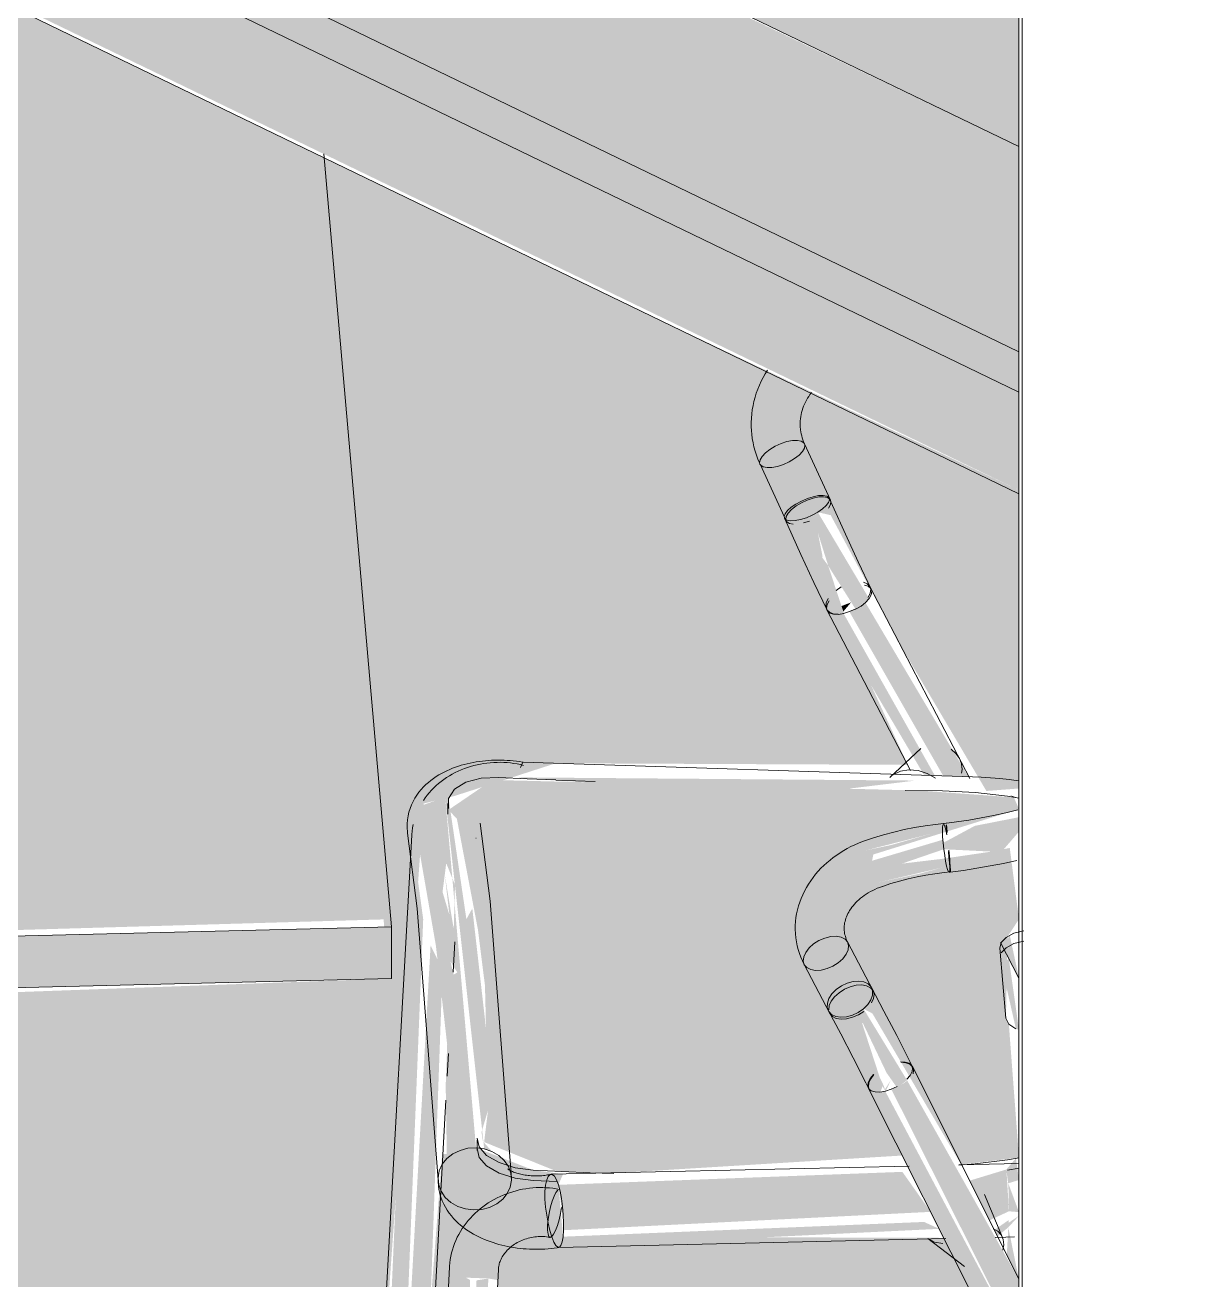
# Model space of a CAD drawing. Header units: inches. Extents: x 27328 to 52026, y -4075 to 4147.
# Drawn here: x 42762.37 to 42786.04, y -2218.48 to -2192.83 of the extents above; entities that cross this region are included whole.
import ezdxf

# ---------------------------------------------------------------- set-up
doc = ezdxf.new("R2010")
doc.units = ezdxf.units.IN
doc.header["$MEASUREMENT"] = 0
for name, color, linetype, lineweight in [('A-WALL-PATT', 111, 'Continuous', 9), ('C-BLDG-PADS', 91, 'Continuous', 9), ('I-FURN', 30, 'Continuous', 9), ('L-SITE-WALL', 31, 'Continuous', 9), ('S-BEAM', 12, 'Continuous', 9)]:
    doc.layers.add(name, color=color, linetype=linetype, lineweight=lineweight)

# ---------------------------------------------------------------- blocks, each defined once
blk = doc.blocks.new('Falcon 7700 Series Pedestal Base - 36_ Square Top x 30_ - Wheelchair Height-V117-Axon - Looking South West')
at = {"layer": 'I-FURN'}
for points in [[(-34176.235, -2212.144), (-34140.287, -2211.103), (-34141.65, -2195.533), (-34148.278, -2192.328), (-34177.906, -2193.058), (-34176.326, -2211.103)], [(-34175.059, -2213.174), (-34140.274, -2212.317), (-34140.274, -2211.257), (-34176.235, -2212.144), (-34176.235, -2212.605), (-34175.199, -2213.106)]]:
    blk.add_hatch(color=256, dxfattribs=at).paths.add_polyline_path(points, flags=0)
for p, q in [((-34140.274, -2211.257), (-34141.657, -2195.459)), ((-34176.235, -2212.144), (-34140.274, -2211.257)), ((-34140.274, -2212.317), (-34140.274, -2211.257)), ((-34140.274, -2212.317), (-34175.059, -2213.174))]:
    blk.add_line(p, q, dxfattribs=at)
blk = doc.blocks.new('HermanMiller_Collection_Air-Chair_SideChair_Arms - Arms-V118-Axon - Looking South West')
at = {"layer": 'I-FURN'}
for points in [[(-34130.782, -2204.768), (-34130.508, -2204.548), (-34131.556, -2202.783), (-34131.668, -2202.844), (-34131.344, -2203.875)], [(-34131.134, -2204.874), (-34131.021, -2204.857), (-34131.344, -2203.875), (-34132.018, -2202.955)], [(-34131.035, -2204.814), (-34130.877, -2204.627), (-34131.072, -2204.702), (-34131.05, -2204.768)], [(-34128.477, -2208.191), (-34130.583, -2204.63), (-34130.911, -2204.816), (-34128.991, -2208.174), (-34128.486, -2208.19)], [(-34131.705, -2208.529), (-34129.558, -2208.269), (-34137.683, -2208.204), (-34137.496, -2208.232), (-34133.363, -2208.482)], [(-34128.392, -2208.307), (-34128.511, -2208.19), (-34128.394, -2208.307)], [(-34127.443, -2208.632), (-34127.642, -2208.564), (-34127.547, -2208.613)], [(-34138.22, -2215.85), (-34138.402, -2215.645), (-34138.433, -2215.458), (-34138.299, -2215.01), (-34138.23, -2214.302), (-34138.62, -2210.883), (-34138.741, -2211.103), (-34139.108, -2208.615), (-34139.174, -2208.608), (-34138.377, -2215.797)], [(-34127.803, -2209.731), (-34127.443, -2209.312), (-34127.443, -2209.018), (-34128.346, -2209.195), (-34128.994, -2209.544), (-34128.98, -2209.673)], [(-34140.088, -2222.648), (-34139.624, -2211.103), (-34139.858, -2209.393), (-34140.441, -2222.568), (-34140.218, -2222.638)], [(-34130.424, -2210.169), (-34128.98, -2209.673), (-34129.004, -2209.48), (-34130.514, -2209.928), (-34130.471, -2210.052)], [(-34130.728, -2213.008), (-34130.44, -2212.655), (-34131.333, -2212.987)], [(-34129.936, -2214.548), (-34129.732, -2214.395), (-34130.622, -2212.934), (-34130.697, -2213.097), (-34130.15, -2214.243), (-34129.953, -2214.523)], [(-34130.173, -2214.628), (-34130.204, -2214.515), (-34130.728, -2213.429), (-34130.535, -2213.931), (-34130.179, -2214.617)], [(-34127.443, -2219.769), (-34127.443, -2218.471), (-34129.727, -2214.404), (-34129.819, -2214.469), (-34129.953, -2214.531), (-34130.051, -2214.584), (-34129.951, -2214.782)], [(-34127.443, -2220.675), (-34127.443, -2219.769), (-34130.178, -2214.618), (-34130.461, -2214.673), (-34129.15, -2217.28)], [(-34127.443, -2217.092), (-34127.661, -2216.503), (-34127.655, -2216.686), (-34127.648, -2217.074)], [(-34139.129, -2230.55), (-34138.665, -2218.479), (-34139.084, -2218.244), (-34139.477, -2230.382), (-34139.241, -2230.496)], [(-34138.707, -2230.754), (-34138.293, -2218.448), (-34138.534, -2218.486), (-34138.993, -2230.616), (-34138.737, -2230.74)]]:
    blk.add_hatch(color=256, dxfattribs=at).paths.add_polyline_path(points, flags=0)
h = blk.add_hatch(color=256, dxfattribs=at)
h.paths.add_polyline_path([(-34127.443, -2212.308), (-34127.631, -2211.434), (-34127.771, -2211.678), (-34127.706, -2211.803)], flags=0)
h.paths.add_polyline_path([(-34129.162, -2208.168), (-34131.027, -2204.858), (-34131.321, -2204.874), (-34129.39, -2208.145), (-34129.186, -2208.168)], flags=0)
h = blk.add_hatch(color=256, dxfattribs=at)
h.paths.add_polyline_path([(-34135.708, -2216.294), (-34129.827, -2215.934), (-34130.274, -2214.634), (-34130.232, -2214.515), (-34130.644, -2213.249), (-34130.622, -2212.934), (-34130.44, -2213.03), (-34128.625, -2216.12), (-34127.443, -2215.977), (-34127.65, -2213.249), (-34127.709, -2213.126), (-34127.676, -2211.458), (-34127.443, -2211.103), (-34127.631, -2209.646), (-34128.004, -2209.721), (-34129.009, -2209.869), (-34130.474, -2210.043), (-34130.421, -2209.78), (-34128.192, -2209.085), (-34127.443, -2208.851), (-34127.547, -2208.613), (-34129.493, -2208.472), (-34138.208, -2208.257), (-34139.106, -2208.868), (-34138.935, -2209.052), (-34138.505, -2211.317), (-34138.361, -2212.461), (-34138.299, -2215.01), (-34138.378, -2215.659), (-34136.899, -2216.255), (-34135.728, -2216.294)], flags=0)
h.paths.add_polyline_path([(-34130.169, -2214.616), (-34130.054, -2214.38), (-34130.182, -2214.578), (-34130.171, -2214.611)], flags=0)
h.paths.add_polyline_path([(-34130.728, -2213.008), (-34131.189, -2212.934), (-34130.667, -2212.934)], flags=0)
h.paths.add_polyline_path([(-34130.327, -2210.353), (-34129.009, -2210.047), (-34129.469, -2210.171)], flags=0)
h.paths.add_polyline_path([(-34130.573, -2209.696), (-34129.247, -2209.358), (-34130.054, -2209.586), (-34130.548, -2209.691)], flags=0)
h = blk.add_hatch(color=256, dxfattribs=at)
h.paths.add_polyline_path([(-34139.14, -2215.996), (-34138.544, -2215.775), (-34139.174, -2208.608), (-34139.711, -2208.799), (-34139.835, -2208.932), (-34139.364, -2211.648), (-34139.229, -2212.83), (-34139.134, -2213.665), (-34139.164, -2214.501)], flags=0)
h.paths.add_polyline_path([(-34139.066, -2211.968), (-34138.926, -2212.192), (-34139, -2212.235)], flags=0)
h.paths.add_polyline_path([(-34139, -2211.307), (-34139.229, -2210.548), (-34139.153, -2209.959), (-34138.974, -2210.4), (-34138.994, -2211.103)], flags=0)
h = blk.add_hatch(color=256, dxfattribs=at)
h.paths.add_polyline_path([(-34140.088, -2222.648), (-34139.601, -2222.454), (-34139.229, -2212.14), (-34139.473, -2211.637), (-34139.856, -2218.479)], flags=0)
h.paths.add_polyline_path([(-34139, -2211.307), (-34139.183, -2210.193), (-34139.088, -2211.017), (-34139.022, -2211.233)], flags=0)
h = blk.add_hatch(color=256, dxfattribs=at)
h.paths.add_polyline_path([(-34136.755, -2217.461), (-34129.248, -2217.086), (-34129.827, -2216.268), (-34136.86, -2216.533), (-34136.753, -2217.309)], flags=0)
h.paths.add_polyline_path([(-34128.051, -2217.261), (-34127.648, -2217.074), (-34127.7, -2216.219), (-34128.459, -2216.45), (-34128.055, -2217.255)], flags=0)
h = blk.add_hatch(color=256, dxfattribs=at)
h.paths.add_polyline_path([(-34136.837, -2217.809), (-34129.074, -2217.433), (-34129.384, -2217.292), (-34136.765, -2217.593), (-34136.807, -2217.772)], flags=0)
h.paths.add_polyline_path([(-34127.886, -2217.59), (-34127.661, -2217.403), (-34127.652, -2217.252), (-34127.951, -2217.461), (-34127.886, -2217.589)], flags=0)
for p, q in [((-34131.917, -2200.999), (-34131.917, -2200.957)), ((-34131.295, -2202.539), (-34131.83, -2201.383)), ((-34131.829, -2201.385), (-34131.821, -2201.413)), ((-34132.738, -2201.801), (-34132.745, -2201.774)), ((-34132.737, -2201.803), (-34132.202, -2202.959)), ((-34131.725, -2202.963), (-34131.846, -2203.003)), ((-34131.184, -2204.382), (-34131.075, -2204.312)), ((-34128.446, -2208.224), (-34130.491, -2204.305)), ((-34131.368, -2204.787), (-34131.379, -2204.744)), ((-34131.377, -2204.768), (-34129.659, -2208.061)), ((-34130.911, -2204.816), (-34131.03, -2204.852)), ((-34130.793, -2204.762), (-34130.911, -2204.816)), ((-34129.449, -2207.616), (-34130.085, -2208.204)), ((-34137.587, -2207.893), (-34137.636, -2208.004)), ((-34128.394, -2208.193), (-34137.584, -2207.892)), ((-34128.603, -2208.04), (-34128.615, -2208.116)), ((-34136.106, -2208.29), (-34136.911, -2208.258)), ((-34129.009, -2208.482), (-34129.768, -2208.469)), ((-34139.123, -2208.74), (-34139.123, -2208.954)), ((-34129.009, -2209.231), (-34129.003, -2209.175)), ((-34128.93, -2209.184), (-34128.926, -2209.252)), ((-34128.926, -2209.252), (-34128.918, -2209.346)), ((-34139.858, -2209.387), (-34140.583, -2222.37)), ((-34138.547, -2209.449), (-34138.544, -2209.447)), ((-34139.013, -2212.183), (-34138.978, -2211.564)), ((-34130.426, -2212.565), (-34130.947, -2211.569)), ((-34127.823, -2211.58), (-34127.443, -2212.308)), ((-34131.833, -2212.032), (-34131.312, -2213.028)), ((-34139.131, -2214.31), (-34139.106, -2213.85)), ((-34127.443, -2218.452), (-34129.63, -2214.104)), ((-34129.597, -2214.186), (-34129.605, -2214.264)), ((-34130.523, -2214.553), (-34127.443, -2220.678)), ((-34130.507, -2214.581), (-34130.522, -2214.529)), ((-34129.936, -2214.523), (-34130.054, -2214.578)), ((-34139.585, -2222.426), (-34139.159, -2214.803)), ((-34138.521, -2215.616), (-34138.521, -2215.829)), ((-34129.685, -2216.15), (-34137.006, -2216.317)), ((-34128.674, -2216.13), (-34128.342, -2216.102)), ((-34127.743, -2216.105), (-34128.673, -2216.126)), ((-34127.44, -2216.194), (-34127.678, -2216.234)), ((-34139.319, -2216.388), (-34139.319, -2216.387)), ((-34136.884, -2216.468), (-34137.378, -2216.444)), ((-34136.208, -2216.285), (-34135.728, -2216.302)), ((-34127.778, -2217.608), (-34128.145, -2216.731)), ((-34136.854, -2217.814), (-34128.937, -2217.633)), ((-34129.308, -2217.628), (-34128.554, -2218.206)), ((-34127.932, -2217.61), (-34127.709, -2217.605)), ((-34127.773, -2217.869), (-34127.753, -2217.757)), ((-34127.534, -2217.599), (-34127.709, -2217.605)), ((-34139.086, -2218.212), (-34139.683, -2230.328)), ((-34138.705, -2230.801), (-34138.087, -2218.261))]:
    blk.add_line(p, q, dxfattribs=at)
for points in [[(-34132.586, -2199.878, 0), (-34132.632, -2199.953, 0), (-34132.675, -2200.029, 0), (-34132.715, -2200.107, 0), (-34132.751, -2200.186, 0), (-34132.784, -2200.267, 0), (-34132.814, -2200.349, 0), (-34132.84, -2200.432, 0), (-34132.862, -2200.517, 0), (-34132.88, -2200.602, 0), (-34132.895, -2200.687, 0), (-34132.906, -2200.774, 0), (-34132.914, -2200.86, 0), (-34132.917, -2200.947, 0), (-34132.917, -2201.034, 0), (-34132.912, -2201.121, 0), (-34132.906, -2201.191, 0)], [(-34131.917, -2200.957, 0), (-34131.915, -2200.914, 0), (-34131.911, -2200.871, 0), (-34131.905, -2200.829, 0), (-34131.897, -2200.786, 0), (-34131.888, -2200.743, 0), (-34131.876, -2200.701, 0), (-34131.863, -2200.659, 0), (-34131.847, -2200.617, 0), (-34131.83, -2200.576, 0), (-34131.811, -2200.535, 0), (-34131.79, -2200.494, 0), (-34131.767, -2200.454, 0), (-34131.742, -2200.415, 0), (-34131.716, -2200.376, 0), (-34131.687, -2200.338, 0)], [(-34131.912, -2201.084, 0), (-34131.915, -2201.042, 0), (-34131.917, -2200.999, 0)], [(-34131.829, -2201.385, 0), (-34131.846, -2201.345, 0), (-34131.861, -2201.305, 0), (-34131.875, -2201.264, 0), (-34131.886, -2201.223, 0), (-34131.896, -2201.181, 0), (-34131.904, -2201.14, 0), (-34131.91, -2201.097, 0), (-34131.912, -2201.084, 0)], [(-34132.906, -2201.191, 0), (-34132.895, -2201.277, 0), (-34132.88, -2201.363, 0), (-34132.861, -2201.448, 0), (-34132.839, -2201.532, 0), (-34132.812, -2201.614, 0), (-34132.783, -2201.696, 0), (-34132.749, -2201.776, 0), (-34132.738, -2201.801, 0)], [(-34132.745, -2201.774, 0), (-34132.736, -2201.712, 0), (-34132.695, -2201.643, 0), (-34132.626, -2201.57, 0), (-34132.534, -2201.498, 0), (-34132.425, -2201.433, 0), (-34132.306, -2201.379, 0)], [(-34132.306, -2201.379, 0), (-34132.186, -2201.34, 0), (-34132.072, -2201.317, 0), (-34131.973, -2201.314, 0), (-34131.895, -2201.33, 0), (-34131.843, -2201.363, 0), (-34131.829, -2201.385, 0)], [(-34131.821, -2201.413, 0), (-34131.831, -2201.474, 0), (-34131.872, -2201.544, 0), (-34131.94, -2201.617, 0), (-34132.032, -2201.688, 0), (-34132.142, -2201.753, 0), (-34132.26, -2201.807, 0)], [(-34132.26, -2201.807, 0), (-34132.381, -2201.847, 0), (-34132.494, -2201.869, 0), (-34132.594, -2201.872, 0), (-34132.672, -2201.857, 0), (-34132.724, -2201.823, 0), (-34132.738, -2201.802, 0)], [(-34131.77, -2202.504, 0), (-34131.89, -2202.555, 0), (-34132.002, -2202.616, 0), (-34132.1, -2202.683, 0), (-34132.175, -2202.75, 0), (-34132.223, -2202.815, 0), (-34132.241, -2202.871, 0)], [(-34132.21, -2202.931, 0), (-34132.2, -2202.869, 0), (-34132.16, -2202.8, 0), (-34132.091, -2202.726, 0), (-34131.999, -2202.654, 0), (-34131.89, -2202.589, 0), (-34131.772, -2202.535, 0)], [(-34131.788, -2202.895, 0), (-34131.668, -2202.844, 0), (-34131.556, -2202.783, 0), (-34131.459, -2202.717, 0), (-34131.383, -2202.649, 0), (-34131.335, -2202.584, 0), (-34131.317, -2202.528, 0)], [(-34131.772, -2202.535, 0), (-34131.651, -2202.495, 0), (-34131.538, -2202.472, 0), (-34131.439, -2202.469, 0), (-34131.36, -2202.484, 0), (-34131.309, -2202.517, 0), (-34131.287, -2202.567, 0)], [(-34131.317, -2202.528, 0), (-34131.33, -2202.483, 0), (-34131.374, -2202.453, 0), (-34131.446, -2202.44, 0), (-34131.54, -2202.444, 0), (-34131.651, -2202.466, 0), (-34131.77, -2202.504, 0)], [(-34131.287, -2202.567, 0), (-34131.297, -2202.628, 0), (-34131.337, -2202.698, 0)], [(-34130.465, -2204.356, 0), (-34130.728, -2203.799, 0), (-34130.992, -2203.229, 0), (-34131.255, -2202.646, 0), (-34131.322, -2202.496, 0)], [(-34132.241, -2202.871, 0), (-34132.228, -2202.916, 0), (-34132.184, -2202.946, 0), (-34132.112, -2202.959, 0), (-34132.018, -2202.955, 0), (-34131.907, -2202.933, 0), (-34131.788, -2202.895, 0)], [(-34131.368, -2204.787, 0), (-34131.634, -2204.222, 0), (-34131.901, -2203.645, 0), (-34132.168, -2203.055, 0), (-34132.236, -2202.903, 0)], [(-34132.058, -2203.029, 0), (-34132.136, -2203.014, 0), (-34132.188, -2202.98, 0), (-34132.21, -2202.931, 0)], [(-34130.454, -2204.4, 0), (-34130.466, -2204.47, 0), (-34130.508, -2204.548, 0), (-34130.578, -2204.627, 0), (-34130.672, -2204.702, 0), (-34130.782, -2204.768, 0)], [(-34130.625, -2204.215, 0), (-34130.548, -2204.246, 0), (-34130.496, -2204.296, 0), (-34130.474, -2204.362, 0)], [(-34130.601, -2204.274, 0), (-34130.524, -2204.298, 0), (-34130.474, -2204.341, 0), (-34130.454, -2204.4, 0)], [(-34130.474, -2204.362, 0), (-34130.484, -2204.44, 0), (-34130.524, -2204.525, 0)], [(-34131.393, -2204.711, 0), (-34131.384, -2204.633, 0), (-34131.343, -2204.548, 0)], [(-34131.143, -2204.866, 0), (-34131.242, -2204.858, 0), (-34131.32, -2204.828, 0), (-34131.372, -2204.778, 0), (-34131.393, -2204.711, 0)], [(-34131.379, -2204.744, 0), (-34131.367, -2204.673, 0), (-34131.325, -2204.596, 0)], [(-34131.021, -2204.857, 0), (-34131.134, -2204.874, 0), (-34131.232, -2204.87, 0), (-34131.309, -2204.845, 0), (-34131.359, -2204.802, 0)], [(-34128.827, -2207.626, 0), (-34128.731, -2207.713, 0), (-34128.658, -2207.815, 0), (-34128.615, -2207.927, 0), (-34128.603, -2208.04, 0)], [(-34139.953, -2209.154, 0), (-34139.946, -2209.072, 0), (-34139.934, -2208.992, 0), (-34139.916, -2208.913, 0), (-34139.892, -2208.837, 0), (-34139.863, -2208.763, 0), (-34139.83, -2208.694, 0), (-34139.793, -2208.627, 0), (-34139.753, -2208.565, 0), (-34139.711, -2208.506, 0), (-34139.665, -2208.451, 0), (-34139.618, -2208.4, 0), (-34139.569, -2208.351, 0), (-34139.519, -2208.306, 0), (-34139.467, -2208.265, 0), (-34139.415, -2208.225, 0), (-34139.361, -2208.189, 0), (-34139.306, -2208.155, 0), (-34139.251, -2208.123, 0), (-34139.195, -2208.094, 0), (-34139.138, -2208.067, 0), (-34139.081, -2208.041, 0), (-34139.023, -2208.017, 0), (-34138.964, -2207.996, 0), (-34138.905, -2207.976, 0), (-34138.846, -2207.957, 0), (-34138.785, -2207.94, 0), (-34138.725, -2207.925, 0), (-34138.664, -2207.911, 0), (-34138.602, -2207.899, 0), (-34138.54, -2207.888, 0), (-34138.478, -2207.879, 0), (-34138.415, -2207.871, 0), (-34138.352, -2207.864, 0), (-34138.289, -2207.859, 0), (-34138.226, -2207.855, 0), (-34138.163, -2207.852, 0), (-34138.099, -2207.851, 0), (-34138.036, -2207.851, 0), (-34137.972, -2207.853, 0), (-34137.908, -2207.856, 0), (-34137.845, -2207.86, 0), (-34137.782, -2207.866, 0), (-34137.719, -2207.873, 0), (-34137.656, -2207.881, 0), (-34137.593, -2207.891, 0), (-34137.583, -2207.892, 0)], [(-34137.571, -2207.958, 0), (-34137.638, -2207.942, 0), (-34137.705, -2207.929, 0), (-34137.773, -2207.918, 0), (-34137.841, -2207.909, 0), (-34137.909, -2207.903, 0), (-34137.978, -2207.898, 0), (-34138.046, -2207.896, 0), (-34138.115, -2207.897, 0), (-34138.183, -2207.899, 0), (-34138.252, -2207.904, 0), (-34138.32, -2207.911, 0), (-34138.388, -2207.921, 0), (-34138.455, -2207.933, 0), (-34138.522, -2207.946, 0), (-34138.588, -2207.963, 0), (-34138.654, -2207.981, 0), (-34138.719, -2208.002, 0), (-34138.783, -2208.025, 0), (-34138.846, -2208.05, 0), (-34138.909, -2208.077, 0), (-34138.97, -2208.107, 0), (-34139.03, -2208.138, 0), (-34139.088, -2208.172, 0), (-34139.145, -2208.208, 0), (-34139.201, -2208.246, 0), (-34139.255, -2208.287, 0), (-34139.308, -2208.329, 0), (-34139.359, -2208.373, 0), (-34139.408, -2208.419, 0), (-34139.455, -2208.467, 0), (-34139.5, -2208.517, 0), (-34139.542, -2208.569, 0), (-34139.583, -2208.623, 0), (-34139.621, -2208.678, 0)], [(-34129.506, -2208.065, 0), (-34129.692, -2208.05, 0), (-34129.868, -2208.08, 0), (-34130.02, -2208.152, 0)], [(-34138.08, -2208.204, 0), (-34138.439, -2208.22, 0), (-34138.752, -2208.304, 0), (-34138.983, -2208.448, 0), (-34139.107, -2208.634, 0), (-34139.108, -2208.843, 0)], [(-34136.911, -2208.257, 0), (-34137.496, -2208.232, 0), (-34138.08, -2208.204, 0)], [(-34129.152, -2208.22, 0), (-34129.322, -2208.122, 0), (-34129.506, -2208.065, 0)], [(-34127.454, -2208.273, 0), (-34127.643, -2208.249, 0), (-34127.834, -2208.229, 0), (-34128.026, -2208.213, 0), (-34128.218, -2208.201, 0), (-34128.394, -2208.193, 0)], [(-34127.44, -2208.627, 0), (-34127.676, -2208.589, 0), (-34128.335, -2208.514, 0), (-34129.009, -2208.482, 0)], [(-34127.467, -2208.868, 0), (-34127.714, -2208.928, 0), (-34127.964, -2208.983, 0), (-34128.215, -2209.032, 0), (-34128.467, -2209.077, 0), (-34128.72, -2209.116, 0), (-34128.972, -2209.149, 0), (-34128.991, -2209.151, 0)], [(-34139.953, -2209.154, 0), (-34139.953, -2209.236, 0), (-34139.947, -2209.317, 0), (-34139.944, -2209.345, 0)], [(-34139.829, -2209.17, 0), (-34139.841, -2209.236, 0), (-34139.851, -2209.303, 0), (-34139.857, -2209.37, 0), (-34139.858, -2209.387, 0)], [(-34137.82, -2216.395, 0), (-34138.258, -2210.734, 0), (-34138.457, -2209.143, 0)], [(-34128.932, -2209.141, 0), (-34129.148, -2209.164, 0), (-34129.364, -2209.193, 0), (-34129.578, -2209.229, 0), (-34129.791, -2209.272, 0), (-34130.002, -2209.321, 0), (-34130.21, -2209.376, 0), (-34130.417, -2209.439, 0), (-34130.561, -2209.486, 0)], [(-34128.943, -2209.918, 0), (-34128.962, -2209.8, 0), (-34128.98, -2209.673, 0), (-34128.994, -2209.544, 0), (-34129.004, -2209.422, 0), (-34129.009, -2209.315, 0), (-34129.009, -2209.231, 0)], [(-34128.978, -2209.162, 0), (-34128.961, -2209.206, 0), (-34128.941, -2209.279, 0), (-34128.92, -2209.378, 0)], [(-34128.911, -2209.327, 0), (-34128.92, -2209.237, 0), (-34128.927, -2209.175, 0)], [(-34139.319, -2216.431, 0), (-34139.75, -2210.882, 0), (-34139.944, -2209.345, 0)], [(-34130.561, -2209.486, 0), (-34130.642, -2209.516, 0), (-34130.722, -2209.548, 0), (-34130.8, -2209.583, 0), (-34130.878, -2209.62, 0), (-34130.953, -2209.659, 0), (-34131.027, -2209.701, 0), (-34131.1, -2209.746, 0), (-34131.17, -2209.793, 0), (-34131.239, -2209.842, 0), (-34131.305, -2209.894, 0), (-34131.369, -2209.948, 0), (-34131.431, -2210.004, 0), (-34131.491, -2210.062, 0), (-34131.548, -2210.123, 0), (-34131.602, -2210.185, 0), (-34131.654, -2210.25, 0), (-34131.702, -2210.317, 0), (-34131.748, -2210.386, 0), (-34131.79, -2210.456, 0), (-34131.829, -2210.528, 0), (-34131.865, -2210.602, 0), (-34131.897, -2210.677, 0), (-34131.926, -2210.754, 0), (-34131.951, -2210.832, 0), (-34131.972, -2210.91, 0), (-34131.989, -2210.99, 0), (-34132.002, -2211.071, 0), (-34132.011, -2211.152, 0), (-34132.016, -2211.233, 0), (-34132.016, -2211.315, 0), (-34132.013, -2211.396, 0), (-34132.012, -2211.404, 0)], [(-34128.887, -2209.716, 0), (-34128.875, -2209.841, 0), (-34128.865, -2209.952, 0)], [(-34128.85, -2210.027, 0), (-34128.857, -2209.933, 0), (-34128.866, -2209.819, 0), (-34128.877, -2209.693, 0)], [(-34128.869, -2209.752, 0), (-34128.859, -2209.874, 0), (-34128.854, -2209.98, 0), (-34128.854, -2210.064, 0)], [(-34128.854, -2210.064, 0), (-34128.86, -2210.12, 0), (-34128.87, -2210.144, 0), (-34128.885, -2210.133, 0), (-34128.903, -2210.09, 0), (-34128.922, -2210.016, 0), (-34128.943, -2209.918, 0)], [(-34127.489, -2209.902, 0), (-34127.759, -2209.962, 0), (-34128.031, -2210.015, 0), (-34128.304, -2210.063, 0), (-34128.578, -2210.105, 0), (-34128.852, -2210.142, 0), (-34128.872, -2210.144, 0)], [(-34128.865, -2209.952, 0), (-34128.856, -2210.042, 0), (-34128.849, -2210.104, 0), (-34128.845, -2210.135, 0), (-34128.843, -2210.132, 0), (-34128.845, -2210.095, 0), (-34128.85, -2210.027, 0)], [(-34130.235, -2210.432, 0), (-34130.061, -2210.375, 0), (-34129.885, -2210.324, 0), (-34129.707, -2210.278, 0), (-34129.526, -2210.238, 0), (-34129.344, -2210.203, 0), (-34129.16, -2210.174, 0), (-34128.975, -2210.151, 0), (-34128.844, -2210.137, 0)], [(-34131.015, -2211.331, 0), (-34131.017, -2211.301, 0), (-34131.016, -2211.27, 0), (-34131.015, -2211.24, 0), (-34131.012, -2211.209, 0), (-34131.007, -2211.178, 0), (-34131, -2211.147, 0), (-34130.992, -2211.116, 0), (-34130.982, -2211.084, 0), (-34130.97, -2211.052, 0), (-34130.957, -2211.02, 0), (-34130.941, -2210.988, 0), (-34130.924, -2210.956, 0), (-34130.905, -2210.924, 0), (-34130.884, -2210.892, 0), (-34130.861, -2210.86, 0), (-34130.835, -2210.828, 0), (-34130.808, -2210.796, 0), (-34130.779, -2210.765, 0), (-34130.748, -2210.734, 0), (-34130.715, -2210.704, 0), (-34130.68, -2210.674, 0), (-34130.644, -2210.646, 0), (-34130.605, -2210.618, 0), (-34130.565, -2210.591, 0), (-34130.523, -2210.565, 0), (-34130.479, -2210.54, 0), (-34130.434, -2210.516, 0), (-34130.387, -2210.493, 0), (-34130.339, -2210.472, 0), (-34130.29, -2210.452, 0), (-34130.24, -2210.434, 0), (-34130.235, -2210.432, 0)], [(-34130.946, -2211.571, 0), (-34130.96, -2211.541, 0), (-34130.973, -2211.511, 0), (-34130.984, -2211.481, 0), (-34130.993, -2211.451, 0), (-34131.001, -2211.421, 0), (-34131.007, -2211.392, 0), (-34131.012, -2211.362, 0), (-34131.015, -2211.332, 0), (-34131.015, -2211.331, 0)], [(-34127.834, -2211.698, 0), (-34127.806, -2211.581, 0), (-34127.706, -2211.474, 0), (-34127.547, -2211.39, 0), (-34127.346, -2211.339, 0)], [(-34132.012, -2211.404, 0), (-34132.004, -2211.485, 0), (-34131.992, -2211.566, 0), (-34131.976, -2211.646, 0), (-34131.955, -2211.725, 0), (-34131.931, -2211.803, 0), (-34131.903, -2211.879, 0), (-34131.871, -2211.954, 0), (-34131.835, -2212.028, 0), (-34131.834, -2212.03, 0)], [(-34131.854, -2211.958, 0), (-34131.844, -2211.872, 0), (-34131.803, -2211.781, 0), (-34131.734, -2211.691, 0), (-34131.642, -2211.608, 0), (-34131.532, -2211.539, 0), (-34131.413, -2211.488, 0)], [(-34131.413, -2211.488, 0), (-34131.292, -2211.458, 0), (-34131.178, -2211.451, 0), (-34131.078, -2211.468, 0), (-34131, -2211.508, 0), (-34130.948, -2211.567, 0), (-34130.926, -2211.643, 0)], [(-34130.926, -2211.643, 0), (-34130.936, -2211.729, 0), (-34130.976, -2211.82, 0), (-34131.045, -2211.91, 0), (-34131.138, -2211.992, 0), (-34131.248, -2212.061, 0), (-34131.367, -2212.113, 0)], [(-34127.346, -2211.551, 0), (-34127.547, -2211.602, 0), (-34127.706, -2211.686, 0), (-34127.806, -2211.793, 0)], [(-34127.709, -2213.126, 0), (-34127.771, -2212.418, 0), (-34127.834, -2211.698, 0)], [(-34131.367, -2212.113, 0), (-34131.488, -2212.143, 0), (-34131.602, -2212.15, 0), (-34131.702, -2212.133, 0), (-34131.78, -2212.093, 0), (-34131.832, -2212.033, 0), (-34131.854, -2211.958, 0)], [(-34130.955, -2212.41, 0), (-34131.073, -2212.465, 0), (-34131.179, -2212.54, 0), (-34131.266, -2212.627, 0), (-34131.328, -2212.722, 0), (-34131.361, -2212.818, 0), (-34131.363, -2212.908, 0)], [(-34130.438, -2212.565, 0), (-34130.468, -2212.486, 0), (-34130.527, -2212.425, 0), (-34130.612, -2212.384, 0), (-34130.717, -2212.368, 0), (-34130.834, -2212.377, 0), (-34130.955, -2212.41, 0)], [(-34131.332, -2212.956, 0), (-34131.323, -2212.869, 0), (-34131.282, -2212.778, 0), (-34131.213, -2212.688, 0), (-34131.121, -2212.605, 0), (-34131.011, -2212.536, 0), (-34130.892, -2212.484, 0)], [(-34130.892, -2212.484, 0), (-34130.771, -2212.454, 0), (-34130.657, -2212.447, 0), (-34130.558, -2212.463, 0), (-34130.479, -2212.503, 0), (-34130.427, -2212.562, 0), (-34130.406, -2212.638, 0)], [(-34130.846, -2213.063, 0), (-34130.728, -2213.008, 0), (-34130.622, -2212.934, 0), (-34130.535, -2212.846, 0), (-34130.473, -2212.751, 0), (-34130.44, -2212.655, 0), (-34130.438, -2212.565, 0)], [(-34130.461, -2212.499, 0), (-34130.203, -2212.982, 0), (-34129.942, -2213.483, 0), (-34129.68, -2214, 0), (-34129.612, -2214.135, 0)], [(-34130.406, -2212.638, 0), (-34130.415, -2212.724, 0), (-34130.456, -2212.815, 0)], [(-34131.363, -2212.908, 0), (-34131.333, -2212.987, 0), (-34131.273, -2213.049, 0), (-34131.189, -2213.089, 0), (-34131.084, -2213.106, 0), (-34130.967, -2213.097, 0), (-34130.846, -2213.063, 0)], [(-34131.34, -2212.975, 0), (-34131.087, -2213.448, 0), (-34130.832, -2213.94, 0), (-34130.573, -2214.449, 0), (-34130.507, -2214.581, 0)], [(-34130.846, -2213.109, 0), (-34130.967, -2213.14, 0), (-34131.081, -2213.147, 0), (-34131.18, -2213.13, 0), (-34131.259, -2213.091, 0), (-34131.311, -2213.031, 0), (-34131.312, -2213.028, 0)], [(-34130.617, -2212.988, 0), (-34130.727, -2213.057, 0), (-34130.846, -2213.109, 0)], [(-34127.505, -2213.347, 0), (-34127.65, -2213.249, 0), (-34127.709, -2213.126, 0)], [(-34129.867, -2214.021, 0), (-34129.769, -2214.023, 0), (-34129.691, -2214.046, 0), (-34129.64, -2214.088, 0), (-34129.618, -2214.146, 0)], [(-34129.855, -2214.029, 0), (-34129.755, -2214.038, 0), (-34129.675, -2214.069, 0), (-34129.621, -2214.119, 0), (-34129.597, -2214.186, 0)], [(-34129.618, -2214.146, 0), (-34129.628, -2214.217, 0), (-34129.668, -2214.296, 0), (-34129.736, -2214.376, 0)], [(-34130.535, -2214.51, 0), (-34130.526, -2214.439, 0), (-34130.486, -2214.361, 0), (-34130.417, -2214.28, 0)], [(-34130.522, -2214.529, 0), (-34130.514, -2214.451, 0), (-34130.475, -2214.366, 0), (-34130.408, -2214.281, 0)], [(-34130.054, -2214.578, 0), (-34130.173, -2214.617, 0), (-34130.286, -2214.636, 0), (-34130.385, -2214.634, 0), (-34130.462, -2214.611, 0), (-34130.514, -2214.569, 0), (-34130.535, -2214.51, 0)], [(-34138.519, -2215.578, 0), (-34138.483, -2215.759, 0), (-34138.327, -2215.932, 0), (-34138.07, -2216.08, 0), (-34137.741, -2216.183, 0), (-34137.377, -2216.232, 0)], [(-34139.319, -2216.388, 0), (-34139.295, -2216.247, 0), (-34139.234, -2216.114, 0), (-34139.14, -2215.996, 0), (-34139.017, -2215.899, 0), (-34138.871, -2215.828, 0), (-34138.711, -2215.786, 0), (-34138.544, -2215.775, 0)], [(-34138.544, -2215.775, 0), (-34138.377, -2215.797, 0), (-34138.22, -2215.85, 0), (-34138.081, -2215.931, 0), (-34137.967, -2216.036, 0), (-34137.883, -2216.16, 0), (-34137.833, -2216.296, 0), (-34137.82, -2216.439, 0)], [(-34137.377, -2216.445, 0), (-34137.741, -2216.397, 0), (-34138.07, -2216.293, 0), (-34138.327, -2216.146, 0), (-34138.483, -2215.972, 0), (-34138.519, -2215.791, 0)], [(-34128.342, -2216.102, 0), (-34127.678, -2216.022, 0), (-34127.44, -2215.982, 0)], [(-34137.895, -2216.209, 0), (-34137.894, -2216.21, 0), (-34137.891, -2216.212, 0), (-34137.886, -2216.216, 0), (-34137.879, -2216.221, 0), (-34137.87, -2216.227, 0), (-34137.859, -2216.233, 0), (-34137.846, -2216.24, 0), (-34137.831, -2216.248, 0), (-34137.814, -2216.256, 0), (-34137.796, -2216.264, 0), (-34137.776, -2216.272, 0), (-34137.755, -2216.28, 0), (-34137.732, -2216.288, 0), (-34137.708, -2216.295, 0), (-34137.683, -2216.303, 0), (-34137.656, -2216.31, 0), (-34137.629, -2216.316, 0), (-34137.601, -2216.322, 0), (-34137.571, -2216.328, 0), (-34137.542, -2216.333, 0), (-34137.511, -2216.337, 0), (-34137.48, -2216.341, 0), (-34137.449, -2216.344, 0), (-34137.417, -2216.347, 0), (-34137.386, -2216.349, 0), (-34137.354, -2216.35, 0), (-34137.322, -2216.351, 0), (-34137.29, -2216.35, 0), (-34137.259, -2216.35, 0), (-34137.228, -2216.348, 0), (-34137.197, -2216.346, 0), (-34137.167, -2216.343, 0), (-34137.138, -2216.34, 0), (-34137.11, -2216.336, 0), (-34137.082, -2216.332, 0), (-34137.055, -2216.327, 0), (-34137.03, -2216.322, 0), (-34137.017, -2216.319, 0)], [(-34137.378, -2216.231, 0), (-34136.793, -2216.26, 0), (-34136.208, -2216.285, 0)], [(-34127.439, -2216.092, 0), (-34127.598, -2216.1, 0), (-34127.743, -2216.105, 0)], [(-34139.319, -2216.388, 0), (-34139.32, -2216.47, 0), (-34139.314, -2216.552, 0), (-34139.302, -2216.632, 0), (-34139.285, -2216.709, 0), (-34139.262, -2216.785, 0), (-34139.235, -2216.857, 0), (-34139.204, -2216.926, 0), (-34139.169, -2216.992, 0), (-34139.131, -2217.054, 0), (-34139.091, -2217.112, 0), (-34139.048, -2217.168, 0), (-34139.003, -2217.22, 0), (-34138.957, -2217.268, 0), (-34138.909, -2217.314, 0), (-34138.859, -2217.358, 0), (-34138.809, -2217.398, 0), (-34138.757, -2217.437, 0), (-34138.705, -2217.473, 0), (-34138.651, -2217.507, 0), (-34138.597, -2217.539, 0), (-34138.542, -2217.569, 0), (-34138.486, -2217.597, 0), (-34138.43, -2217.624, 0), (-34138.372, -2217.649, 0), (-34138.314, -2217.672, 0), (-34138.256, -2217.694, 0), (-34138.196, -2217.714, 0), (-34138.137, -2217.733, 0), (-34138.076, -2217.75, 0), (-34138.015, -2217.766, 0), (-34137.954, -2217.78, 0), (-34137.892, -2217.794, 0), (-34137.83, -2217.805, 0), (-34137.768, -2217.816, 0), (-34137.705, -2217.825, 0), (-34137.642, -2217.832, 0), (-34137.579, -2217.839, 0), (-34137.516, -2217.844, 0), (-34137.452, -2217.847, 0), (-34137.389, -2217.85, 0), (-34137.325, -2217.851, 0), (-34137.262, -2217.85, 0), (-34137.198, -2217.848, 0), (-34137.135, -2217.845, 0), (-34137.072, -2217.841, 0), (-34137.009, -2217.835, 0), (-34136.946, -2217.828, 0), (-34136.883, -2217.819, 0), (-34136.85, -2217.814, 0)], [(-34138.596, -2217.047, 0), (-34138.761, -2217.026, 0), (-34138.918, -2216.974, 0), (-34139.057, -2216.894, 0), (-34139.172, -2216.789, 0), (-34139.256, -2216.666, 0), (-34139.306, -2216.53, 0), (-34139.319, -2216.388, 0)], [(-34137.82, -2216.439, 0), (-34137.844, -2216.579, 0), (-34137.905, -2216.711, 0), (-34137.999, -2216.828, 0), (-34138.122, -2216.924, 0), (-34138.267, -2216.995, 0), (-34138.428, -2217.037, 0), (-34138.596, -2217.047, 0)], [(-34137.136, -2216.672, 0), (-34137.124, -2216.539, 0), (-34137.099, -2216.433, 0), (-34137.066, -2216.36, 0), (-34137.027, -2216.322, 0), (-34136.985, -2216.322, 0), (-34136.941, -2216.358, 0), (-34136.899, -2216.43, 0)], [(-34136.899, -2216.43, 0), (-34136.86, -2216.533, 0), (-34136.825, -2216.663, 0), (-34136.796, -2216.813, 0), (-34136.774, -2216.976, 0), (-34136.76, -2217.144, 0), (-34136.753, -2217.309, 0), (-34136.755, -2217.461, 0)], [(-34136.836, -2216.626, 0), (-34136.903, -2216.614, 0), (-34136.971, -2216.604, 0), (-34137.04, -2216.597, 0), (-34137.109, -2216.592, 0), (-34137.178, -2216.589, 0), (-34137.247, -2216.589, 0), (-34137.316, -2216.591, 0), (-34137.385, -2216.596, 0), (-34137.454, -2216.603, 0), (-34137.523, -2216.613, 0), (-34137.591, -2216.624, 0), (-34137.659, -2216.638, 0), (-34137.726, -2216.655, 0), (-34137.792, -2216.674, 0), (-34137.858, -2216.695, 0), (-34137.924, -2216.718, 0), (-34137.988, -2216.744, 0), (-34138.051, -2216.771, 0), (-34138.113, -2216.801, 0), (-34138.174, -2216.833, 0), (-34138.234, -2216.868, 0), (-34138.293, -2216.904, 0), (-34138.35, -2216.942, 0), (-34138.406, -2216.983, 0), (-34138.46, -2217.025, 0), (-34138.512, -2217.069, 0), (-34138.563, -2217.115, 0), (-34138.612, -2217.163, 0), (-34138.659, -2217.213, 0), (-34138.704, -2217.265, 0), (-34138.747, -2217.318, 0), (-34138.788, -2217.373, 0), (-34138.826, -2217.429, 0), (-34138.863, -2217.487, 0), (-34138.896, -2217.546, 0), (-34138.928, -2217.606, 0), (-34138.956, -2217.668, 0), (-34138.983, -2217.731, 0), (-34139.006, -2217.795, 0), (-34139.026, -2217.86, 0), (-34139.044, -2217.926, 0), (-34139.059, -2217.992, 0), (-34139.071, -2218.059, 0), (-34139.079, -2218.126, 0), (-34139.085, -2218.194, 0), (-34139.086, -2218.212, 0)], [(-34136.951, -2217.702, 0), (-34136.992, -2217.598, 0), (-34137.032, -2217.468, 0), (-34137.068, -2217.318, 0), (-34137.099, -2217.155, 0), (-34137.122, -2216.988, 0), (-34137.135, -2216.824, 0), (-34137.136, -2216.672, 0)], [(-34136.986, -2216.868, 0), (-34136.948, -2216.767, 0), (-34136.91, -2216.689, 0), (-34136.873, -2216.641, 0)], [(-34137.072, -2217.54, 0), (-34137.081, -2217.461, 0), (-34137.08, -2217.358, 0), (-34137.069, -2217.24, 0), (-34137.048, -2217.112, 0), (-34137.02, -2216.986, 0), (-34136.986, -2216.868, 0)], [(-34136.799, -2216.994, 0), (-34136.819, -2217.121, 0), (-34136.847, -2217.248, 0), (-34136.881, -2217.366, 0)], [(-34136.881, -2217.366, 0), (-34136.919, -2217.466, 0), (-34136.958, -2217.544, 0), (-34136.995, -2217.592, 0), (-34137.028, -2217.607, 0), (-34137.054, -2217.59, 0), (-34137.072, -2217.54, 0)], [(-34136.755, -2217.461, 0), (-34136.765, -2217.593, 0), (-34136.783, -2217.698, 0), (-34136.807, -2217.772, 0), (-34136.837, -2217.809, 0), (-34136.872, -2217.81, 0), (-34136.911, -2217.773, 0), (-34136.951, -2217.702, 0)], [(-34127.753, -2217.757, 0), (-34127.764, -2217.65, 0), (-34127.806, -2217.557, 0), (-34127.875, -2217.483, 0), (-34127.968, -2217.434, 0)], [(-34138.087, -2218.261, 0), (-34138.086, -2218.239, 0), (-34138.083, -2218.216, 0), (-34138.079, -2218.193, 0), (-34138.074, -2218.17, 0), (-34138.069, -2218.147, 0), (-34138.061, -2218.124, 0), (-34138.053, -2218.1, 0), (-34138.044, -2218.077, 0), (-34138.033, -2218.053, 0), (-34138.021, -2218.03, 0), (-34138.008, -2218.006, 0), (-34137.994, -2217.983, 0), (-34137.978, -2217.96, 0), (-34137.962, -2217.937, 0), (-34137.944, -2217.914, 0), (-34137.924, -2217.892, 0), (-34137.904, -2217.87, 0), (-34137.883, -2217.848, 0), (-34137.86, -2217.827, 0), (-34137.836, -2217.807, 0), (-34137.811, -2217.787, 0), (-34137.785, -2217.768, 0), (-34137.758, -2217.749, 0), (-34137.73, -2217.732, 0), (-34137.702, -2217.715, 0), (-34137.672, -2217.699, 0), (-34137.642, -2217.684, 0), (-34137.61, -2217.67, 0), (-34137.579, -2217.657, 0), (-34137.546, -2217.645, 0), (-34137.513, -2217.634, 0), (-34137.48, -2217.624, 0), (-34137.446, -2217.616, 0), (-34137.412, -2217.608, 0), (-34137.378, -2217.602, 0), (-34137.344, -2217.597, 0), (-34137.309, -2217.593, 0), (-34137.275, -2217.591, 0), (-34137.24, -2217.589, 0), (-34137.206, -2217.589, 0), (-34137.172, -2217.59, 0), (-34137.139, -2217.592, 0), (-34137.105, -2217.595, 0), (-34137.072, -2217.6, 0), (-34137.04, -2217.605, 0), (-34137.032, -2217.607, 0)], [(-34129.003, -2217.735, 0), (-34129.167, -2217.703, 0), (-34129.306, -2217.629, 0), (-34129.308, -2217.628, 0)]]:
    blk.add_polyline3d(points, dxfattribs=at)
blk = doc.blocks.new('Girt_Z - 10_D-1076302-Axon - Looking South West')
at = {"layer": 'S-BEAM'}
for points in [[(-34127.443, -2199.506), (-34127.443, -2195.354), (-34225.312, -2148.024), (-34225.62, -2148.415), (-34223.65, -2149.515), (-34223.702, -2150.182), (-34224.358, -2149.865), (-34226.958, -2151.38), (-34134.443, -2196.12)], [(-34127.443, -2200.327), (-34127.443, -2199.506), (-34231.534, -2149.167), (-34231.795, -2149.862), (-34134.443, -2196.941)], [(-34127.443, -2202.333), (-34127.443, -2200.327), (-34231.921, -2149.801), (-34231.795, -2151.868), (-34134.443, -2198.948)], [(-34127.443, -2195.354), (-34127.443, -2195.308), (-34134.443, -2191.968)], [(-34127.443, -2202.404), (-34127.443, -2202.333), (-34134.443, -2199.018)]]:
    blk.add_hatch(color=256, dxfattribs=at).paths.add_polyline_path(points, flags=0)
for p, q in [((-34127.443, -2195.304), (-34225.23, -2148.014)), ((-34231.534, -2149.167), (-34127.443, -2199.506)), ((-34231.921, -2149.801), (-34127.443, -2200.327)), ((-34231.876, -2151.902), (-34127.443, -2202.407))]:
    blk.add_line(p, q, dxfattribs=at)

msp = doc.modelspace()

# ---------------------------------------------------------------- hatches: boundary and pattern name
at = {"layer": 'A-WALL-PATT'}
h = msp.add_hatch(dxfattribs=at)
h.set_pattern_fill('FP_41', color=256, style=0, pattern_type=2)
h.set_pattern_definition([(90, (-85121.353, -32929.89), (-5.913, 2.86), [])])
h.paths.add_polyline_path([(43594.748, -2637.853), (43594.73, -2424.863), (43592.605, -2426.101), (42782.689, -2073.114), (42782.689, -2245.135), (43584.954, -2633.116)], flags=0)
at = {"layer": 'C-BLDG-PADS'}
h = msp.add_hatch(color=256, dxfattribs=at)
h.paths.add_polyline_path([(42782.689, -2367.744), (42782.689, -2325.085), (42710.53, -2290.189), (42710.53, -2316.976), (42703.795, -2320.899), (42702.686, -2320.363), (42702.686, -2317.222), (42692.328, -2312.212), (42689.381, -2313.929), (42688.273, -2313.392), (42688.273, -2279.425), (42683.94, -2277.329), (42683.707, -2282.531), (42683.085, -2282.551), (42682.877, -2282.332), (42682.877, -2276.815), (42682.092, -2276.59), (42682.092, -2278.471), (42678.615, -2276.915), (42678.615, -2309.709), (42676, -2311.232), (42676.16, -2312.993), (42781.485, -2364.088), (42781.485, -2365.822), (42780.338, -2366.607), (42781.485, -2367.162)], flags=0)
h.paths.add_polyline_path([(42782.689, -2317.989), (42782.689, -2282.192), (42728.664, -2256.273), (42728.026, -2256.121), (42727.76, -2255.627), (42723.448, -2253.542), (42729.895, -2266.726), (42729.319, -2266.827), (42728.915, -2266.617), (42721.984, -2252.834), (42720.385, -2252.282), (42713.906, -2252.226), (42713.811, -2251.165), (42713.906, -2250.949), (42713.293, -2250.864), (42712.127, -2250.408), (42711.53, -2250.532), (42711.435, -2250.543), (42710.917, -2257.214), (42710.53, -2257.311), (42710.53, -2283.093), (42781.527, -2317.428)], flags=0)
h.paths.add_polyline_path([(42674.568, -2315.456), (42674.754, -2314.417), (42674.07, -2314.123), (42674.07, -2315.215)], flags=0)
h.paths.add_polyline_path([(42720.373, -2218.934), (42720.345, -2218.608), (42719.704, -2218.822), (42720.366, -2218.933)], flags=0)
h.paths.add_polyline_path([(42718.822, -2218.041), (42718.832, -2218.218), (42718.918, -2218.104)], flags=0)
h.paths.add_polyline_path([(42719.327, -2238.508), (42719.794, -2239.26), (42719.429, -2238.67)], flags=0)
h.paths.add_polyline_path([(42730.002, -2238.824), (42730.133, -2239.259), (42729.929, -2239.259)], flags=0)
h.paths.add_polyline_path([(42782.689, -2275.096), (42782.689, -2243.297), (42762.528, -2233.572), (42763.054, -2247.413), (42762.431, -2247.423), (42762.223, -2247.201), (42761.319, -2232.963), (42761.144, -2233.051), (42761.146, -2237.879), (42760.587, -2237.9), (42760.358, -2237.737), (42760.033, -2232.995), (42743.765, -2233.475), (42743.361, -2245.576), (42743.169, -2247.898), (42742.546, -2247.918), (42742.338, -2247.699), (42742.338, -2233.431), (42740.565, -2233.475), (42739.544, -2222.432), (42731.451, -2218.518), (42731.703, -2219.365), (42731.825, -2219.479), (42732.385, -2232.966), (42731.771, -2233.009), (42731.551, -2232.851), (42730.833, -2223.513), (42730.702, -2223.196), (42730.225, -2217.925), (42729.544, -2217.75), (42729.511, -2218.889), (42721.721, -2219.267), (42714.287, -2234.028), (42713.681, -2233.959), (42713.57, -2233.723), (42720.472, -2219.113), (42720.345, -2218.933), (42718.307, -2218.629), (42717.78, -2218.472), (42717.488, -2218.472), (42717.526, -2217.617), (42717.686, -2217.571), (42718.161, -2217.346), (42718.399, -2217.903), (42719.427, -2218.039), (42720.344, -2217.875), (42720.366, -2217.635), (42719.563, -2217.451), (42717.686, -2216.883), (42717.053, -2216.746), (42713.377, -2223.474), (42712.766, -2223.405), (42712.649, -2223.157), (42716.255, -2215.649), (42715.888, -2214.491), (42715.71, -2214.496), (42715.106, -2211.442), (42714.549, -2210.344), (42712.034, -2209.128), (42710.53, -2217.091), (42710.53, -2240.199), (42715.504, -2242.605), (42720.954, -2242.581), (42719.115, -2238.591), (42719.212, -2238.317), (42719.115, -2237.835), (42719.115, -2237.416), (42719.378, -2237.477), (42720.81, -2240.147), (42722.562, -2243.114), (42723.957, -2243.29), (42726.867, -2241.938), (42727.647, -2238.528), (42728.575, -2234.892), (42728.769, -2234.87), (42729.081, -2235.409), (42729.693, -2236.265), (42730.191, -2238.149), (42729.577, -2239.55), (42729.403, -2240.242), (42729.379, -2240.474), (42729.771, -2240.564), (42729.577, -2240.863), (42728.875, -2240.82), (42728.758, -2240.567), (42728.277, -2241.421), (42728.533, -2241.432), (42728.38, -2242.362), (42728.277, -2242.551), (42728.347, -2242.749), (42727.402, -2246.295), (42727.078, -2247.382), (42727.006, -2247.382), (42726.892, -2247.102), (42727.01, -2248.169), (42781.642, -2274.589)], flags=0)
h.paths.add_polyline_path([(42688.273, -2272.329), (42688.273, -2267.931), (42684.304, -2268.107), (42684.384, -2270.96), (42685.094, -2270.791), (42687.417, -2271.915)], flags=0)
h.paths.add_polyline_path([(42683.031, -2271.23), (42682.877, -2268.064), (42681.103, -2268.107), (42680.082, -2256.02), (42682.788, -2255.932), (42682.54, -2255.711), (42683.106, -2255.478), (42683.494, -2255.936), (42688.273, -2255.818), (42688.273, -2247.495), (42682.456, -2247.836), (42682.056, -2252.349), (42681.526, -2252.349), (42681.28, -2252.127), (42681.28, -2247.667), (42678.615, -2247.836), (42678.615, -2269.095), (42683.002, -2271.216)], flags=0)
h.paths.add_polyline_path([(42711.466, -2266.725), (42710.917, -2266.484), (42711.793, -2253.059), (42712.378, -2253.081), (42712.568, -2253.112), (42711.707, -2266.675), (42711.466, -2266.724)], flags=0)
h.paths.add_polyline_path([(42727.765, -2245.958), (42727.667, -2245.836), (42727.768, -2245.942)], flags=0)
h.paths.add_polyline_path([(42727.587, -2247.392), (42727.654, -2246.295), (42727.723, -2246.295), (42727.588, -2247.382)], flags=0)
h.paths.add_polyline_path([(42724.102, -2246.456), (42724.086, -2246.144), (42724.038, -2246.333), (42724.086, -2246.424)], flags=0)
h.paths.add_polyline_path([(42726.23, -2244.303), (42726.51, -2244.061), (42726.676, -2243.918), (42726.661, -2243.012), (42725.173, -2243.868), (42726.165, -2244.286)], flags=0)
h.paths.add_polyline_path([(42724.741, -2243.574), (42724.498, -2243.474), (42724.498, -2243.516)], flags=0)
h.paths.add_polyline_path([(42724.178, -2243.439), (42723.957, -2243.306), (42723.957, -2243.386)], flags=0)
h.paths.add_polyline_path([(42723.75, -2243.37), (42723.541, -2243.291), (42723.724, -2243.363)], flags=0)
h.paths.add_polyline_path([(42729.24, -2239.192), (42729.344, -2237.424), (42729.095, -2237.252), (42729.22, -2238.697)], flags=0)
h.paths.add_polyline_path([(42778.788, -2203.875), (42779.255, -2204.627), (42778.89, -2204.037)], flags=0)
h.paths.add_polyline_path([(42782.689, -2236.202), (42782.689, -2220.675), (42781.151, -2217.617), (42773.367, -2217.593), (42773.272, -2216.533), (42773.367, -2216.316), (42772.754, -2216.231), (42771.588, -2215.775), (42770.991, -2215.899), (42770.896, -2215.91), (42770.378, -2222.581), (42769.794, -2222.611), (42769.549, -2222.375), (42770.518, -2208.737), (42771.142, -2208.586), (42773.221, -2207.915), (42780.415, -2207.948), (42778.576, -2203.958), (42778.673, -2203.684), (42778.576, -2203.202), (42778.576, -2202.783), (42778.839, -2202.844), (42780.271, -2205.514), (42782.023, -2208.482), (42782.689, -2208.431), (42782.689, -2202.404), (42768.482, -2195.533), (42769.793, -2212.318), (42759.332, -2212.698), (42759.332, -2217.263), (42758.711, -2217.257), (42758.541, -2217.085), (42758.214, -2212.604), (42752.61, -2212.742), (42752.61, -2221.065), (42761.534, -2221.007), (42761.781, -2221.396), (42761.74, -2221.678), (42762.508, -2221.081), (42762.137, -2221.849), (42761.814, -2222.346), (42761.68, -2222.677), (42761.888, -2223.196), (42762.152, -2223.007), (42762.113, -2225.422), (42762.347, -2226.364), (42770.455, -2230.285), (42771.254, -2218.426), (42771.839, -2218.448), (42772.03, -2218.479), (42771.598, -2230.838), (42780.801, -2235.289)], flags=0)
h.paths.add_polyline_path([(42719.427, -2234.412), (42720.145, -2234.077), (42720.311, -2234.198)], flags=0)
h.paths.add_polyline_path([(42724.437, -2233.828), (42724.437, -2233.978), (42723.336, -2233.859)], flags=0)
h.paths.add_polyline_path([(42727.262, -2234.307), (42725.148, -2233.932), (42722.427, -2233.698), (42720.147, -2233.737), (42723.336, -2233.158), (42725.286, -2233.333), (42726.803, -2233.612), (42727.334, -2234.016), (42727.277, -2234.183)], flags=0)
h.paths.add_polyline_path([(42720.904, -2234.158), (42722.323, -2233.886), (42721.927, -2234.048)], flags=0)
h.paths.add_polyline_path([(42719.175, -2233.755), (42720.414, -2233.39), (42719.422, -2233.695), (42719.2, -2233.749)], flags=0)
h.paths.add_polyline_path([(42725.234, -2233.612), (42725.19, -2233.499), (42725.19, -2233.602)], flags=0)
h.paths.add_polyline_path([(42686.182, -2225.905), (42686.236, -2225.126), (42686.17, -2224.505)], flags=0)
h.paths.add_polyline_path([(42681.268, -2227.481), (42686.135, -2227.361), (42686.229, -2220.763), (42685.815, -2219.973), (42684.919, -2219.196), (42684.707, -2219.042), (42684.671, -2218.924), (42684.671, -2218.51), (42687.955, -2217.981), (42688.273, -2217.895), (42688.074, -2199.425), (42687.37, -2199.793), (42683.119, -2197.959), (42682.929, -2204.472), (42682.714, -2208.388), (42682.091, -2208.408), (42681.884, -2208.189), (42681.884, -2197.402), (42678.615, -2195.977), (42678.615, -2226.198), (42681.205, -2227.451)], flags=0)
h.paths.add_polyline_path([(42686.15, -2227.361), (42686.209, -2227.359), (42686.169, -2227.27)], flags=0)
h.paths.add_polyline_path([(42680.254, -2224.597), (42680.612, -2223.928), (42680.487, -2224.48)], flags=0)
h.paths.add_polyline_path([(42680.487, -2222.471), (42680.487, -2221.906), (42680.289, -2221.866), (42680.705, -2221.14), (42681.855, -2219.861), (42681.855, -2220.112), (42682.452, -2219.737), (42682.082, -2220.269), (42681.171, -2221.32), (42680.604, -2222.525)], flags=0)
h.paths.add_polyline_path([(42680.39, -2223.846), (42680.224, -2223.138), (42680.436, -2223.196)], flags=0)
h.paths.add_polyline_path([(42680.782, -2222.689), (42680.782, -2222.395), (42681.392, -2221.287), (42683.105, -2219.737), (42682.971, -2220.006), (42681.392, -2221.673), (42680.836, -2222.6)], flags=0)
h.paths.add_polyline_path([(42681.068, -2221.637), (42681.701, -2220.667), (42681.513, -2221.036), (42681.302, -2221.32)], flags=0)
h.paths.add_polyline_path([(42681.675, -2221.426), (42682.602, -2220.462), (42681.678, -2221.424)], flags=0)
h.paths.add_polyline_path([(42761.894, -2220.832), (42761.887, -2220.493), (42762.648, -2220.278), (42762.817, -2220.793), (42762.541, -2220.805)], flags=0)
h.paths.add_polyline_path([(42749.474, -2220.139), (42749.474, -2212.819), (42741.917, -2213.203), (42741.921, -2216.486), (42744.551, -2217.758)], flags=0)
h.paths.add_polyline_path([(42782.471, -2217.403), (42782.689, -2217.166), (42782.477, -2217.309)], flags=0)
h.paths.add_polyline_path([(42782.689, -2218.471), (42782.471, -2217.403), (42782.44, -2217.976)], flags=0)
h.paths.add_polyline_path([(42782.466, -2216.503), (42782.689, -2216.435), (42782.627, -2215.989), (42782.432, -2216.219), (42782.459, -2216.435)], flags=0)
h.paths.add_polyline_path([(42740.805, -2215.946), (42740.742, -2213.034), (42735.133, -2213.203), (42740.757, -2215.923)], flags=0)
h.paths.add_polyline_path([(42719.191, -2214.994), (42719.75, -2214.795), (42719.75, -2214.256), (42719.427, -2212.995), (42718.988, -2212.972), (42718.476, -2213.969), (42718.538, -2214.79), (42719.117, -2214.986)], flags=0)
h.paths.add_polyline_path([(42782.689, -2213.365), (42782.482, -2211.911), (42782.326, -2212.018), (42782.627, -2213.347)], flags=0)
h.paths.add_polyline_path([(42717.813, -2213.079), (42717.868, -2212.972), (42717.19, -2213.037)], flags=0)
h.paths.add_polyline_path([(42745.644, -2191.273), (42745.697, -2190.493), (42745.631, -2189.872)], flags=0)
h.paths.add_polyline_path([(42723.097, -2177.656), (42722.026, -2177.742), (42722.172, -2177.859), (42722.642, -2177.756)], flags=0)
h.paths.add_polyline_path([(42722.479, -2205.264), (42722.052, -2206.226), (42722.228, -2206.053), (42722.369, -2205.608)], flags=0)
h.paths.add_polyline_path([(42733.842, -2212.579), (42732.226, -2193.058), (42745.596, -2192.728), (42745.69, -2186.13), (42745.276, -2185.341), (42744.38, -2184.563), (42744.168, -2184.41), (42744.132, -2184.291), (42744.132, -2183.877), (42743.997, -2183.692), (42725.46, -2174.944), (42724.884, -2175.715), (42727.969, -2182.03), (42727.387, -2182.13), (42726.963, -2181.861), (42724.406, -2177.278), (42723.545, -2177.564), (42721.793, -2178.083), (42728.902, -2192.583), (42728.325, -2192.684), (42727.922, -2192.474), (42720.697, -2178.107), (42717.853, -2178.299), (42713.568, -2202.124), (42713.632, -2202.805), (42721.228, -2206.414), (42722.565, -2204.1), (42722.759, -2204.311), (42722.786, -2204.718), (42722.669, -2205.363), (42722.17, -2206.934), (42726.731, -2209.14), (42728.851, -2209.08), (42728.997, -2209.29), (42729.658, -2209.369), (42731.034, -2209.77), (42731.389, -2211.392), (42732.942, -2212.144)], flags=0)
h.paths.add_polyline_path([(42715.133, -2211.456), (42715.13, -2211.103), (42715.131, -2211.448)], flags=0)
h.paths.add_polyline_path([(42715.996, -2211.389), (42716.144, -2211.116), (42715.623, -2211.103), (42715.754, -2211.184), (42715.991, -2211.389)], flags=0)
h.paths.add_polyline_path([(42716.057, -2200.654), (42717.284, -2200.457), (42716.538, -2200.564)], flags=0)
h.paths.add_polyline_path([(42714.733, -2201.45), (42714.715, -2201.186), (42717.228, -2200.151), (42720.956, -2200.219), (42721.114, -2200.444), (42722.464, -2200.832), (42722.324, -2200.937), (42720.172, -2200.658), (42718.491, -2200.658), (42715.112, -2201.326)], flags=0)
h.paths.add_polyline_path([(42714.609, -2201.089), (42714.715, -2200.91), (42716.057, -2200.427), (42715.785, -2200.658), (42714.673, -2201.066)], flags=0)
h.paths.add_polyline_path([(42716.613, -2201.077), (42718.067, -2200.821), (42716.734, -2201.062), (42716.66, -2201.071)], flags=0)
h.paths.add_polyline_path([(42782.689, -2195.308), (42782.689, -2161.512), (42758.849, -2149.983), (42727.284, -2168.513), (42775.689, -2191.922)], flags=0)
h.paths.add_polyline_path([(42745.611, -2192.728), (42745.67, -2192.727), (42745.666, -2192.466)], flags=0)
h.paths.add_polyline_path([(42753.099, -2192.543), (42753.202, -2192.541), (42753.089, -2192.171)], flags=0)
h.paths.add_polyline_path([(42753.153, -2191.087), (42753.066, -2191.239), (42753.151, -2191.101)], flags=0)
h.paths.add_polyline_path([(42753.217, -2192.54), (42761.531, -2192.171), (42753.153, -2188.12), (42753.221, -2191.072), (42753.153, -2191.101), (42753.201, -2192.171)], flags=0)
h.paths.add_polyline_path([(42739.716, -2189.965), (42740.073, -2189.295), (42739.948, -2189.847)], flags=0)
h.paths.add_polyline_path([(42739.948, -2187.838), (42739.948, -2187.273), (42739.75, -2187.233), (42740.166, -2186.507), (42741.316, -2185.228), (42741.316, -2185.479), (42741.914, -2185.104), (42741.543, -2185.636), (42740.633, -2186.688), (42740.065, -2187.893)], flags=0)
h.paths.add_polyline_path([(42739.851, -2189.213), (42739.685, -2188.505), (42739.948, -2187.838)], flags=0)
h.paths.add_polyline_path([(42740.243, -2188.056), (42740.243, -2187.763), (42740.853, -2186.654), (42742.566, -2185.104), (42742.432, -2185.373), (42740.853, -2187.04), (42740.297, -2187.967)], flags=0)
h.paths.add_polyline_path([(42740.529, -2187.004), (42741.162, -2186.035), (42740.975, -2186.403), (42740.594, -2186.916)], flags=0)
h.paths.add_polyline_path([(42741.137, -2186.793), (42742.064, -2185.829), (42741.139, -2186.791)], flags=0)
h.paths.add_polyline_path([(42723.514, -2176.925), (42723.965, -2176.595), (42723.899, -2175.989), (42722.622, -2176.393), (42721.978, -2176.709), (42722.172, -2176.986), (42723.253, -2176.937)], flags=0)
h.paths.add_polyline_path([(42722.622, -2173.909), (42722.794, -2173.871), (42722.172, -2173.137), (42721.935, -2173.235), (42722.172, -2173.837), (42722.381, -2173.897)], flags=0)
h.paths.add_polyline_path([(42782.689, -2154.411), (42782.689, -2136.098), (42765.51, -2146.103), (42779.364, -2152.803)], flags=0)

# ---------------------------------------------------------------- linework, layer by layer
at = {"layer": 'L-SITE-WALL'}
msp.add_line((42782.689, -2073.114), (42782.689, -2368.028), dxfattribs=at)

# ---------------------------------------------------------------- block references
at = {"layer": 'I-FURN'}
for name in ['Falcon 7700 Series Pedestal Base - 36_ Square Top x 30_ - Wheelchair Height-V117-Axon - Looking South West', 'HermanMiller_Collection_Air-Chair_SideChair_Arms - Arms-V118-Axon - Looking South West']:
    msp.add_blockref(name, (76910.132, 0), dxfattribs=at)
at = {"layer": 'S-BEAM'}
msp.add_blockref('Girt_Z - 10_D-1076302-Axon - Looking South West', (76910.132, 0), dxfattribs=at)

doc.saveas('drawing.dxf')
